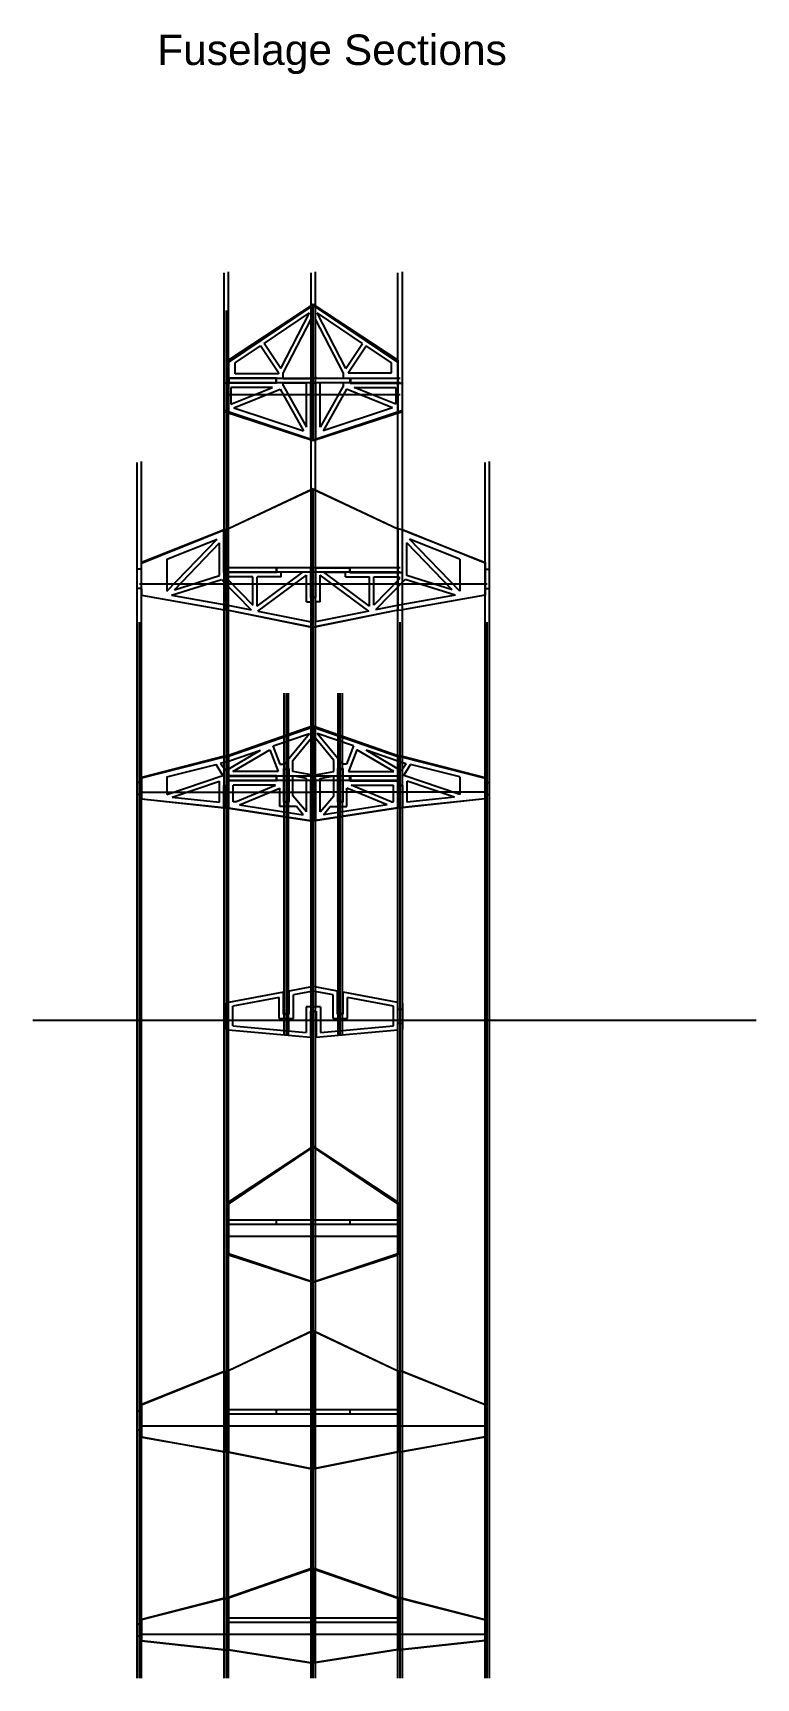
# Model space of a CAD drawing. Extents: x -4140 to 2524, y -1472 to 1305.
# Drawn here: x 1069 to 1568, y -547 to 589 of the extents above; entities that cross this region are included whole.
import ezdxf

# ---------------------------------------------------------------- set-up
doc = ezdxf.new("R2010")
doc.units = 0
doc.header["$MEASUREMENT"] = 0
doc.layers.get('0').update_dxf_attribs({"linetype": 'CONTINUOUS'})
for name, color, linetype in [('CLEARANCE_CUT', 4, 'CONTINUOUS'), ('CONSTRUCTION', 2, 'CONTINUOUS'), ('DIMENSIONS', 4, 'CONTINUOUS'), ('OUTLINE', 3, 'CONTINUOUS'), ('PROFILES', 6, 'CONTINUOUS'), ('STRAIGHT_CUT_1', 7, 'CONTINUOUS')]:
    doc.layers.add(name, color=color, linetype=linetype)
doc.styles.add('CIRCUITGROVE', font='arial.ttf', dxfattribs={"height": 10})

msp = doc.modelspace()

# ---------------------------------------------------------------- linework, layer by layer
for p, q in [((1322.86107, 350.39167), (1202.9852, 350.39167)), ((1322.86107, 347.39167), (1202.9852, 347.39167)), ((1322.86107, -230.87346), (1202.9852, -230.87346)), ((1322.86107, -233.87346), (1202.9852, -233.87346)), ((1237.52314, -233.87346), (1237.52314, -230.87346)), ((1288.32314, -233.87346), (1288.32314, -230.87346)), ((1322.86107, -361.74315), (1202.9852, -361.74315)), ((1237.52314, -364.74315), (1237.52314, -361.74315)), ((1288.32314, -364.74315), (1288.32314, -361.74315)), ((1322.86107, -364.74315), (1202.9852, -364.74315)), ((1322.86107, -505.51565), (1202.9852, -505.51565)), ((1322.86107, -508.51565), (1202.9852, -508.51565))]:
    msp.add_line(p, q)
at = {"layer": 'CLEARANCE_CUT'}
for p, q in [((1242.40517, 80.98963), (1246.24571, 80.98963)), ((1242.40517, 80.98963), (1242.40517, 57.70582)), ((1246.24571, 57.70582), (1246.24571, 80.98963)), ((1279.60057, 80.98963), (1283.44111, 80.98963)), ((1279.60057, 80.98963), (1279.60057, 57.70582)), ((1283.44111, 57.70582), (1283.44111, 80.98963)), ((1246.24571, 57.70582), (1242.40517, 57.70582)), ((1283.44111, 57.70582), (1279.60057, 57.70582))]:
    msp.add_line(p, q, dxfattribs=at)
at = {"layer": 'CONSTRUCTION'}
for p, q in [((1201.4852, -547.00716), (1201.4852, 423.28407)), ((1204.4852, -547.00716), (1204.4852, 423.94976)), ((1261.42314, -547.00716), (1261.42314, 423.28407)), ((1264.42314, -547.00716), (1264.42314, 423.94976)), ((1321.36107, -547.00716), (1321.36107, 423.28407)), ((1324.36107, -547.00716), (1324.36107, 423.94976)), ((1202.92314, 281.44774), (1202.92314, 397.23583)), ((1202.92314, 339.34179), (1322.92314, 339.34179)), ((1141.42314, -547.00716), (1141.42314, 292.41439)), ((1144.42314, -547.00716), (1144.42314, 293.08008)), ((1381.42314, -547.00716), (1381.42314, 292.41439)), ((1384.42314, -547.00716), (1384.42314, 293.08008)), ((1202.92314, -547.00716), (1202.92314, 281.44774)), ((1262.92314, 178.48155), (1262.92314, 274.20188)), ((1201.4852, 245.8442), (1201.4852, 190.57873)), ((1204.4852, 190.3238), (1204.4852, 246.4953)), ((1321.36107, 246.51686), (1321.36107, 190.41161)), ((1321.36107, 190.3238), (1321.36107, 246.4953)), ((1144.42314, 200.84739), (1144.42314, 222.85081)), ((1381.42314, 223.26301), (1381.42314, 200.69622)), ((1381.42314, 200.84739), (1381.42314, 222.85081)), ((1142.92314, 208.4721), (1262.92314, 208.4721)), ((1262.92314, 208.4721), (1382.92314, 208.4721)), ((1142.92314, -547.00716), (1142.92314, 182.05431)), ((1262.92314, -547.00716), (1262.92314, 182.05431)), ((1322.92314, -547.00716), (1322.92314, 182.05431)), ((1382.92314, -547.00716), (1382.92314, 182.05431)), ((1242.80517, -102.87071), (1242.80517, 133.16658)), ((1244.32544, -103.01013), (1244.32544, 133.16658)), ((1245.84571, -103.14955), (1245.84571, 133.16658)), ((1280.00057, -103.14955), (1280.00057, 133.16658)), ((1281.52084, -103.01013), (1281.52084, 133.16658)), ((1283.04111, -102.87071), (1283.04111, 133.16658)), ((1262.92314, 44.58661), (1262.92314, 110.42101)), ((1262.92314, 44.58661), (1262.92314, 110.42101)), ((1262.92314, 44.58661), (1262.92314, 110.42101)), ((1262.92314, 44.58661), (1262.92314, 110.42101)), ((1262.92314, 109.66238), (1262.92314, 44.87225)), ((1262.92314, 109.66238), (1262.92314, 44.87225)), ((1262.92314, 109.66238), (1262.92314, 44.87225)), ((1262.92314, 109.66238), (1262.92314, 44.87225)), ((1204.4852, 53.66741), (1204.4852, 90.00414)), ((1204.4852, 89.39549), (1204.4852, 53.88854)), ((1321.36107, 53.66741), (1321.36107, 90.00414)), ((1321.36107, 89.39549), (1321.36107, 53.88854)), ((1144.42314, 60.07385), (1144.42314, 74.82398)), ((1144.42314, 74.39877), (1144.42314, 60.21885)), ((1381.42314, 60.07385), (1381.42314, 74.82398)), ((1381.42314, 74.39877), (1381.42314, 60.21885)), ((1142.92314, 64.6996), (1262.92314, 64.6996)), ((1382.92314, 64.6996), (1262.92314, 64.6996)), ((1262.92314, -445.76868), (1262.92314, -158.72404)), ((1202.92314, -299.81739), (1202.92314, -184.02931)), ((1322.92314, -299.81739), (1322.92314, -184.02931)), ((1202.92314, -241.92335), (1322.92314, -241.92335)), ((1142.92314, -445.76868), (1142.92314, -299.81739)), ((1202.92314, -445.76868), (1202.92314, -299.81739)), ((1322.92314, -445.76868), (1322.92314, -299.81739)), ((1382.92314, -445.76868), (1382.92314, -299.81739)), ((1142.92314, -372.79304), (1262.92314, -372.79304)), ((1262.92314, -372.79304), (1382.92314, -372.79304)), ((1142.92314, -516.56554), (1262.92314, -516.56554)), ((1262.92314, -516.56554), (1382.92314, -516.56554))]:
    msp.add_line(p, q, dxfattribs=at)
at = {"layer": 'CONSTRUCTION', "color": 1}
for p, q in [((1261.42314, 199.4554), (1261.42314, 273.4907)), ((1264.42314, 199.4554), (1264.42314, 273.4907)), ((1201.4852, 216.52198), (1201.4852, 245.87903)), ((1204.4852, 216.52198), (1204.4852, 246.51686)), ((1204.4852, 216.52198), (1201.4852, 216.52198)), ((1201.4852, 69.1467), (1204.4852, 69.1467)), ((1201.4852, 69.1467), (1201.4852, 53.87574)), ((1204.4852, 53.66741), (1204.4852, 69.1467)), ((1262.86117, 72.54948), (1261.42314, 72.54948)), ((1261.42314, 72.54948), (1261.42314, 44.8197)), ((1262.98511, 72.54948), (1264.42314, 72.54948)), ((1264.42314, 72.54948), (1264.42314, 44.8197)), ((1324.36107, 69.1467), (1321.36107, 69.1467)), ((1321.36107, 53.66741), (1321.36107, 69.1467)), ((1324.36107, 69.1467), (1324.36107, 53.87574))]:
    msp.add_line(p, q, dxfattribs=at)
at = {"layer": 'CONSTRUCTION', "color": 0}
for p, q in [((1322.86107, 219.52198), (1202.9852, 219.52198)), ((1322.86107, 216.52198), (1202.9852, 216.52198)), ((1237.52314, 216.52198), (1237.52314, 219.52198)), ((1288.32314, 216.52198), (1288.32314, 219.52198)), ((1322.86107, 75.74948), (1202.9852, 75.74948)), ((1322.86107, 72.74948), (1202.9852, 72.74948))]:
    msp.add_line(p, q, dxfattribs=at)
at = {"layer": 'CONSTRUCTION'}
for points in [[(1204.6852, 347.39167), (1237.27314, 347.39167), (1237.27314, 350.39167), (1204.6852, 350.39167)], [(1288.57314, 347.39167), (1321.16107, 347.39167), (1321.16107, 350.39167), (1288.57314, 350.39167)], [(1237.27314, 72.74948), (1204.6852, 72.74948), (1204.6852, 75.74948), (1237.27314, 75.74948)], [(1288.57314, 72.74948), (1321.16107, 72.74948), (1321.16107, 75.74948), (1288.57314, 75.74948)]]:
    msp.add_lwpolyline(points, close=True, dxfattribs=at)
at = {"layer": 'OUTLINE', "color": 4}
for p, q in [((1262.92314, 401.35506), (1204.4852, 362.8933)), ((1321.36107, 362.8933), (1262.92314, 401.35506)), ((1201.4852, 327.60108), (1262.92314, 307.56737)), ((1262.92314, 307.56737), (1324.36107, 327.60108)), ((1262.92314, 274.20188), (1204.4852, 246.4953)), ((1262.92314, 274.20188), (1321.36107, 246.4953)), ((1144.42314, 222.85081), (1201.4852, 245.8442)), ((1201.4852, 245.8442), (1204.4852, 246.4953)), ((1324.36107, 245.8442), (1321.36107, 246.4953)), ((1381.42314, 222.85081), (1324.36107, 245.8442)), ((1144.42314, 200.69622), (1201.4852, 190.6546)), ((1381.42314, 200.69622), (1324.36107, 190.6546)), ((1204.4852, 190.41161), (1201.4852, 190.66211)), ((1204.4852, 190.41161), (1262.92314, 178.66551)), ((1321.36107, 190.41161), (1262.92314, 178.66551)), ((1321.36107, 190.41161), (1324.36107, 190.66211)), ((1262.92314, 109.66238), (1204.4852, 89.39549)), ((1262.92314, 109.66238), (1321.36107, 89.39549)), ((1201.4852, 88.90481), (1144.42314, 74.39877)), ((1201.4852, 88.90481), (1204.4852, 89.39549)), ((1324.36107, 88.90481), (1321.36107, 89.39549)), ((1324.36107, 88.90481), (1381.42314, 74.39877)), ((1144.42314, 60.21885), (1201.4852, 54.09693)), ((1381.42314, 60.21885), (1324.36107, 54.09693)), ((1201.4852, 54.09693), (1204.4852, 53.88854)), ((1204.4852, 53.88854), (1262.92314, 44.87225)), ((1321.36107, 53.88854), (1262.92314, 44.87225)), ((1324.36107, 54.09693), (1321.36107, 53.88854)), ((1262.92314, -179.91007), (1204.4852, -218.37184)), ((1321.36107, -218.37184), (1262.92314, -179.91007)), ((1204.4852, -254.6423), (1262.92314, -273.69777)), ((1262.92314, -273.69777), (1321.36107, -254.6423)), ((1262.92314, -307.06326), (1204.4852, -334.76984)), ((1262.92314, -307.06326), (1321.36107, -334.76984)), ((1144.42314, -358.41433), (1201.4852, -335.42093)), ((1201.4852, -335.42093), (1204.4852, -334.76984)), ((1324.36107, -335.42093), (1321.36107, -334.76984)), ((1381.42314, -358.41433), (1324.36107, -335.42093)), ((1144.42314, -380.56892), (1201.4852, -390.61054)), ((1381.42314, -380.56892), (1324.36107, -390.61054)), ((1204.4852, -390.85353), (1201.4852, -390.60302)), ((1204.4852, -390.85353), (1262.92314, -402.59963)), ((1321.36107, -390.85353), (1262.92314, -402.59963)), ((1321.36107, -390.85353), (1324.36107, -390.60302)), ((1262.92314, -471.60275), (1204.4852, -491.86964)), ((1262.92314, -471.60275), (1321.36107, -491.86964)), ((1201.4852, -492.36033), (1144.42314, -506.86637)), ((1201.4852, -492.36033), (1204.4852, -491.86964)), ((1324.36107, -492.36033), (1321.36107, -491.86964)), ((1324.36107, -492.36033), (1381.42314, -506.86637)), ((1144.42314, -521.04629), (1201.4852, -527.16821)), ((1381.42314, -521.04629), (1324.36107, -527.16821)), ((1201.4852, -527.16821), (1204.4852, -527.3766)), ((1204.4852, -527.3766), (1262.92314, -536.39289)), ((1321.36107, -527.3766), (1262.92314, -536.39289)), ((1324.36107, -527.16821), (1321.36107, -527.3766))]:
    msp.add_line(p, q, dxfattribs=at)
at = {"layer": 'OUTLINE', "color": 1}
for p, q in [((1204.4852, 361.41943), (1262.92314, 400.78491)), ((1262.92314, 400.78491), (1321.36107, 361.41943)), ((1262.92314, 307.72431), (1201.4852, 328.24731)), ((1324.36107, 328.24731), (1262.92314, 307.72431)), ((1262.92314, 274.02092), (1204.4852, 246.51686)), ((1262.92314, 274.02092), (1321.36107, 246.51686)), ((1201.4852, 245.87903), (1144.42314, 223.26301)), ((1201.4852, 245.87903), (1204.4852, 246.51686)), ((1324.36107, 245.87903), (1321.36107, 246.51686)), ((1324.36107, 245.87903), (1381.42314, 223.26301)), ((1144.42314, 200.84739), (1201.4852, 190.57873)), ((1381.42314, 200.84739), (1324.36107, 190.57873)), ((1204.4852, 190.3238), (1201.4852, 190.57873)), ((1204.4852, 190.3238), (1262.92314, 178.48155)), ((1321.36107, 190.3238), (1262.92314, 178.48155)), ((1262.92314, 110.42101), (1204.4852, 90.00414)), ((1262.92314, 110.42101), (1321.36107, 90.00414)), ((1201.4852, 89.51498), (1144.42314, 74.82398)), ((1201.4852, 89.51498), (1204.4852, 90.00414)), ((1324.36107, 89.51498), (1321.36107, 90.00414)), ((1324.36107, 89.51498), (1381.42314, 74.82398)), ((1144.42314, 60.07385), (1201.4852, 53.87574)), ((1381.42314, 60.07385), (1324.36107, 53.87574)), ((1201.4852, 53.87574), (1204.4852, 53.66741)), ((1204.4852, 53.66741), (1262.92314, 44.58661)), ((1321.36107, 53.66741), (1262.92314, 44.58661)), ((1324.36107, 53.87574), (1321.36107, 53.66741)), ((1204.4852, -219.84571), (1262.92314, -180.48023)), ((1262.92314, -180.48023), (1321.36107, -219.84571)), ((1262.92314, -273.54083), (1204.4852, -254.01996)), ((1321.36107, -254.01996), (1262.92314, -273.54083)), ((1262.92314, -307.24422), (1204.4852, -334.74828)), ((1262.92314, -307.24422), (1321.36107, -334.74828)), ((1201.4852, -335.3861), (1144.42314, -358.00213)), ((1201.4852, -335.3861), (1204.4852, -334.74828)), ((1324.36107, -335.3861), (1321.36107, -334.74828)), ((1324.36107, -335.3861), (1381.42314, -358.00213)), ((1144.42314, -380.41775), (1201.4852, -390.68641)), ((1381.42314, -380.41775), (1324.36107, -390.68641)), ((1204.4852, -390.94133), (1201.4852, -390.68641)), ((1204.4852, -390.94133), (1262.92314, -402.78359)), ((1321.36107, -390.94133), (1262.92314, -402.78359)), ((1262.92314, -470.84412), (1204.4852, -491.26099)), ((1262.92314, -470.84412), (1321.36107, -491.26099)), ((1201.4852, -491.75015), (1144.42314, -506.44116)), ((1201.4852, -491.75015), (1204.4852, -491.26099)), ((1324.36107, -491.75015), (1321.36107, -491.26099)), ((1324.36107, -491.75015), (1381.42314, -506.44116)), ((1144.42314, -521.19128), (1201.4852, -527.3894)), ((1381.42314, -521.19128), (1324.36107, -527.3894)), ((1201.4852, -527.3894), (1204.4852, -527.59772)), ((1204.4852, -527.59772), (1262.92314, -536.67853)), ((1321.36107, -527.59772), (1262.92314, -536.67853)), ((1324.36107, -527.3894), (1321.36107, -527.59772))]:
    msp.add_line(p, q, dxfattribs=at)
at = {"layer": 'OUTLINE'}
for p, q in [((1262.92314, 307.56737), (1262.92314, 401.35506)), ((1262.92314, 307.72431), (1262.92314, 400.78491)), ((1204.4852, 362.8933), (1204.4852, 326.62284)), ((1204.4852, 327.24518), (1204.4852, 361.41943)), ((1321.36107, 362.8933), (1321.36107, 326.62284)), ((1321.36107, 327.24518), (1321.36107, 361.41943)), ((1262.92314, -273.69777), (1262.92314, -179.91007)), ((1262.92314, -273.54083), (1262.92314, -180.48023)), ((1204.4852, -218.37184), (1204.4852, -254.6423)), ((1204.4852, -254.01996), (1204.4852, -219.84571)), ((1321.36107, -218.37184), (1321.36107, -254.6423)), ((1321.36107, -254.01996), (1321.36107, -219.84571)), ((1262.92314, -402.78359), (1262.92314, -307.06326)), ((1262.92314, -307.24422), (1262.92314, -402.59963)), ((1201.4852, -390.60302), (1201.4852, -335.3861)), ((1201.4852, -335.42093), (1201.4852, -390.68641)), ((1204.4852, -334.74828), (1204.4852, -390.85353)), ((1204.4852, -390.94133), (1204.4852, -334.76984)), ((1321.36107, -334.74828), (1321.36107, -390.85353)), ((1321.36107, -390.94133), (1321.36107, -334.76984)), ((1144.42314, -358.00213), (1144.42314, -380.56892)), ((1144.42314, -380.41775), (1144.42314, -358.41433)), ((1381.42314, -358.00213), (1381.42314, -380.56892)), ((1381.42314, -380.41775), (1381.42314, -358.41433)), ((1262.92314, -536.67853), (1262.92314, -470.84412)), ((1262.92314, -536.67853), (1262.92314, -470.84412)), ((1262.92314, -471.60275), (1262.92314, -536.39289)), ((1262.92314, -471.60275), (1262.92314, -536.39289)), ((1201.4852, -527.3894), (1201.4852, -491.75015)), ((1201.4852, -527.16821), (1201.4852, -492.36033)), ((1204.4852, -527.59772), (1204.4852, -491.26099)), ((1204.4852, -491.86964), (1204.4852, -527.3766)), ((1321.36107, -527.59772), (1321.36107, -491.26099)), ((1321.36107, -491.86964), (1321.36107, -527.3766)), ((1144.42314, -521.19128), (1144.42314, -506.44116)), ((1144.42314, -506.86637), (1144.42314, -521.04629)), ((1381.42314, -521.19128), (1381.42314, -506.44116)), ((1381.42314, -506.86637), (1381.42314, -521.04629))]:
    msp.add_line(p, q, dxfattribs=at)
at = {"layer": 'PROFILES', "color": 1}
for p, q in [((1201.4852, 347.39167), (1201.4852, 360.4636)), ((1202.92314, 347.39167), (1202.92314, 360.42276)), ((1202.92314, 347.39167), (1201.4852, 347.39167)), ((1264.42314, 347.19167), (1261.42314, 347.19167)), ((1261.42314, 347.19167), (1261.42314, 308.05649)), ((1264.42314, 347.19167), (1264.42314, 308.05649)), ((1321.36107, 190.3238), (1324.36107, 190.57873))]:
    msp.add_line(p, q, dxfattribs=at)
at = {"layer": 'PROFILES'}
for p, q in [((1237.47314, 347.19167), (1201.4852, 347.19167)), ((1201.4852, 328.24731), (1201.4852, 347.19167)), ((1237.47314, 350.59167), (1204.4852, 350.59167)), ((1237.47314, 347.19167), (1237.47314, 350.59167)), ((1288.37314, 347.19167), (1288.37314, 350.59167)), ((1288.37314, 350.59167), (1321.36107, 350.59167)), ((1288.37314, 347.19167), (1324.36107, 347.19167)), ((1324.36107, 328.24731), (1324.36107, 347.19167)), ((1201.4852, 327.60108), (1201.4852, 328.24731)), ((1324.36107, 327.60108), (1324.36107, 328.24731)), ((1242.80517, 58.10582), (1242.80517, 80.58963)), ((1242.80517, 80.58963), (1245.84571, 80.58963)), ((1245.84571, 80.58963), (1245.84571, 58.10582)), ((1280.00057, 58.10582), (1280.00057, 80.58963)), ((1280.00057, 80.58963), (1283.04111, 80.58963)), ((1283.04111, 80.58963), (1283.04111, 58.10582)), ((1245.84571, 58.10582), (1242.80517, 58.10582)), ((1283.04111, 58.10582), (1280.00057, 58.10582)), ((1242.40517, -73.40481), (1204.4852, -80.53099)), ((1239.40517, -77.02111), (1207.4852, -83.01973)), ((1239.40517, -91.57694), (1239.40517, -77.02111)), ((1242.40517, -88.57694), (1242.40517, -73.40481)), ((1262.92314, -69.54893), (1246.24571, -72.68307)), ((1246.24571, -88.57694), (1246.24571, -72.68307)), ((1262.92314, -72.60145), (1249.24571, -75.17181)), ((1249.24571, -91.57694), (1249.24571, -75.17181)), ((1261.42314, -83.59549), (1261.42314, -72.88334)), ((1279.60057, -72.68307), (1262.92314, -69.54893)), ((1276.60057, -75.17181), (1262.92314, -72.60145)), ((1264.42314, -72.88334), (1264.42314, -83.59549)), ((1276.60057, -91.57694), (1276.60057, -75.17181)), ((1279.60057, -88.57694), (1279.60057, -72.68307)), ((1321.36107, -80.53099), (1283.44111, -73.40481)), ((1283.44111, -88.57694), (1283.44111, -73.40481)), ((1318.36107, -83.01973), (1286.44111, -77.02111)), ((1286.44111, -91.57694), (1286.44111, -77.02111)), ((1201.4852, -94.76876), (1201.4852, -85.05774)), ((1204.4852, -85.05774), (1201.4852, -85.05774)), ((1204.4852, -85.05774), (1204.4852, -80.53099)), ((1207.4852, -96.61898), (1207.4852, -83.01973)), ((1242.40517, -88.57694), (1246.24571, -88.57694)), ((1258.00287, -83.59549), (1258.00287, -101.25187)), ((1267.84341, -83.59549), (1258.00287, -83.59549)), ((1264.84341, -86.59549), (1261.00287, -86.59549)), ((1261.00287, -86.59549), (1261.00287, -104.53959)), ((1264.84341, -86.59549), (1264.84341, -104.53959)), ((1267.84341, -83.59549), (1267.84341, -101.25187)), ((1279.60057, -88.57694), (1283.44111, -88.57694)), ((1318.36107, -96.61898), (1318.36107, -83.01973)), ((1321.36107, -85.05774), (1321.36107, -80.53099)), ((1321.36107, -85.05774), (1324.36107, -85.05774)), ((1324.36107, -94.76876), (1324.36107, -85.05774)), ((1204.4852, -94.76876), (1201.4852, -94.76876)), ((1204.4852, -99.35645), (1204.4852, -94.76876)), ((1204.4852, -99.35645), (1261.00287, -104.53959)), ((1207.4852, -96.61898), (1258.00287, -101.25187)), ((1239.40517, -91.57694), (1249.24571, -91.57694)), ((1242.80517, -99.85812), (1242.80517, -91.57694)), ((1245.84571, -91.57694), (1245.84571, -100.13696)), ((1264.84341, -104.53959), (1321.36107, -99.35645)), ((1267.84341, -101.25187), (1318.36107, -96.61898)), ((1276.60057, -91.57694), (1286.44111, -91.57694)), ((1280.00057, -91.57694), (1280.00057, -100.13696)), ((1283.04111, -99.85812), (1283.04111, -91.57694)), ((1321.36107, -94.76876), (1324.36107, -94.76876)), ((1321.36107, -99.35645), (1321.36107, -94.76876))]:
    msp.add_line(p, q, dxfattribs=at)
at = {"layer": 'PROFILES', "color": 4}
for p, q in [((1141.42314, 205.39106), (1141.42314, 218.57507)), ((1144.42314, 218.57507), (1141.42314, 218.57507)), ((1144.42314, 218.57507), (1144.42314, 223.26301)), ((1381.42314, 218.57507), (1381.42314, 223.26301)), ((1381.42314, 218.57507), (1384.42314, 218.57507)), ((1384.42314, 205.39106), (1384.42314, 218.57507)), ((1144.42314, 205.39106), (1141.42314, 205.39106)), ((1144.42314, 205.39106), (1144.42314, 200.69622)), ((1381.42314, 205.39106), (1384.42314, 205.39106)), ((1381.42314, 205.39106), (1381.42314, 200.69622)), ((1141.42314, 63.09722), (1141.42314, 71.47558)), ((1144.42314, 71.47558), (1141.42314, 71.47558)), ((1144.42314, 71.47558), (1144.42314, 74.82398)), ((1381.42314, 71.47558), (1381.42314, 74.82398)), ((1381.42314, 71.47558), (1384.42314, 71.47558)), ((1384.42314, 63.09722), (1384.42314, 71.47558)), ((1144.42314, 63.09722), (1141.42314, 63.09722)), ((1144.42314, 60.07385), (1144.42314, 63.09722)), ((1381.42314, 60.07385), (1381.42314, 63.09722)), ((1381.42314, 63.09722), (1384.42314, 63.09722)), ((1141.42314, -375.87408), (1141.42314, -362.69007)), ((1144.42314, -362.69007), (1141.42314, -362.69007)), ((1144.42314, -362.69007), (1144.42314, -358.00213)), ((1144.42314, -375.87408), (1141.42314, -375.87408)), ((1144.42314, -375.87408), (1144.42314, -380.56892)), ((1141.42314, -518.16791), (1141.42314, -509.78956)), ((1144.42314, -509.78956), (1141.42314, -509.78956)), ((1144.42314, -509.78956), (1144.42314, -506.44116)), ((1144.42314, -518.16791), (1141.42314, -518.16791)), ((1144.42314, -521.19128), (1144.42314, -518.16791))]:
    msp.add_line(p, q, dxfattribs=at)
at = {"layer": 'STRAIGHT_CUT_1'}
for p, q in [((1228.9479, 374.56107), (1260.3396, 395.66571)), ((1240.55271, 357.29972), (1260.3396, 395.66571)), ((1242.19712, 353.94323), (1261.42314, 391.22172)), ((1261.42314, 351.47655), (1261.42314, 391.22172)), ((1264.42314, 351.47655), (1264.42314, 391.22172)), ((1283.64916, 353.94323), (1264.42314, 391.22172)), ((1285.29357, 357.29972), (1265.50668, 395.66571)), ((1296.89838, 374.56107), (1265.50668, 395.66571)), ((1208.9852, 361.14016), (1226.45824, 372.88728)), ((1238.91566, 354.35771), (1226.45824, 372.88728)), ((1240.55271, 357.29972), (1228.9479, 374.56107)), ((1285.29357, 357.29972), (1296.89838, 374.56107)), ((1286.93062, 354.35771), (1299.38804, 372.88728)), ((1316.86107, 361.14016), (1299.38804, 372.88728)), ((1208.9852, 353.59167), (1208.9852, 361.14016)), ((1238.91566, 353.59167), (1208.9852, 353.59167)), ((1238.91566, 354.35771), (1238.91566, 353.59167)), ((1242.19712, 350.39167), (1242.19712, 353.94323)), ((1283.64916, 350.39167), (1283.64916, 353.94323)), ((1286.93062, 354.35771), (1316.86107, 354.35771)), ((1316.86107, 354.35771), (1316.86107, 361.14016)), ((1205.9852, 344.19167), (1205.9852, 332.54354)), ((1205.9852, 332.54354), (1234.82173, 344.19167)), ((1234.82173, 344.19167), (1205.9852, 344.19167)), ((1208.18188, 330.19536), (1240.05736, 343.07103)), ((1240.05736, 343.07103), (1256.11534, 314.25659)), ((1242.19712, 350.39167), (1260.29463, 350.39167)), ((1242.19712, 347.39167), (1258.22314, 347.39167)), ((1242.19712, 345.39416), (1242.19712, 347.39167)), ((1242.19712, 345.39416), (1258.22314, 316.63705)), ((1258.22314, 316.63705), (1258.22314, 347.39167)), ((1260.29463, 350.39167), (1261.42314, 351.47655)), ((1261.22314, 308.12171), (1261.22314, 347.39167)), ((1261.22314, 347.39167), (1262.92314, 347.39167)), ((1264.62314, 347.39167), (1262.92314, 347.39167)), ((1265.55165, 350.39167), (1264.42314, 351.47655)), ((1264.62314, 308.12171), (1264.62314, 347.39167)), ((1283.64916, 350.39167), (1265.55165, 350.39167)), ((1267.62314, 316.63705), (1267.62314, 347.39167)), ((1283.64916, 347.39167), (1267.62314, 347.39167)), ((1283.64916, 345.39416), (1267.62314, 316.63705)), ((1285.78891, 343.07103), (1269.73094, 314.25659)), ((1283.64916, 345.39416), (1283.64916, 347.39167)), ((1317.6644, 330.19536), (1285.78891, 343.07103)), ((1291.02454, 344.19167), (1319.86107, 344.19167)), ((1319.86107, 332.54354), (1291.02454, 344.19167)), ((1319.86107, 344.07344), (1319.86107, 332.54354)), ((1208.18188, 330.19536), (1256.11534, 314.25659)), ((1317.6644, 330.19536), (1269.73094, 314.25659)), ((1161.92141, 225.60695), (1196.60663, 239.34249)), ((1161.92141, 203.44518), (1196.60663, 239.34249)), ((1201.2852, 216.32198), (1201.2852, 245.54809)), ((1324.56107, 216.32198), (1324.56107, 245.54809)), ((1363.92486, 225.60695), (1329.23965, 239.34249)), ((1363.92486, 203.44518), (1329.23965, 239.34249)), ((1167.11361, 204.50141), (1198.2852, 236.76231)), ((1198.2852, 214.35765), (1198.2852, 236.76231)), ((1327.56107, 214.35765), (1327.56107, 236.76231)), ((1358.73267, 204.50141), (1327.56107, 236.76231)), ((1161.92141, 225.60695), (1161.92141, 203.44518)), ((1237.72314, 216.32198), (1201.2852, 216.32198)), ((1224.21898, 193.10647), (1255.70953, 216.52198)), ((1237.72314, 216.32198), (1237.72314, 219.52198)), ((1261.22314, 219.52198), (1237.72314, 219.52198)), ((1255.70953, 216.52198), (1240.72314, 216.52198)), ((1240.72314, 213.32198), (1240.72314, 216.52198)), ((1261.22314, 199.0832), (1261.22314, 219.52198)), ((1264.62314, 199.0832), (1264.62314, 219.52198)), ((1264.62314, 219.52198), (1288.12314, 219.52198)), ((1270.13675, 216.52198), (1285.12314, 216.52198)), ((1301.6273, 193.10647), (1270.13675, 216.52198)), ((1285.12314, 213.32198), (1285.12314, 216.52198)), ((1288.12314, 216.32198), (1288.12314, 219.52198)), ((1288.12314, 216.32198), (1324.56107, 216.32198)), ((1363.92486, 225.60695), (1363.92486, 203.44518)), ((1165.11496, 200.72305), (1199.55879, 211.61396)), ((1167.11361, 204.50141), (1198.2852, 214.35765)), ((1199.55879, 211.61396), (1220.10307, 190.64827)), ((1221.21898, 213.32198), (1203.65266, 213.32198)), ((1203.65266, 213.32198), (1203.65266, 211.72249)), ((1203.65266, 211.72249), (1221.21898, 193.79584)), ((1221.21898, 193.79584), (1221.21898, 213.32198)), ((1240.72314, 213.32198), (1224.21898, 213.32198)), ((1224.21898, 193.10647), (1224.21898, 213.32198)), ((1224.69743, 189.72377), (1258.22353, 214.65287)), ((1258.22502, 196.0851), (1258.22353, 214.65287)), ((1267.62126, 196.0851), (1267.62275, 214.65287)), ((1301.14885, 189.72377), (1267.62275, 214.65287)), ((1285.12314, 213.32198), (1301.6273, 213.32198)), ((1301.6273, 193.10647), (1301.6273, 213.32198)), ((1304.6273, 193.79584), (1304.6273, 213.32198)), ((1304.6273, 213.32198), (1322.19362, 213.32198)), ((1322.19362, 211.72249), (1304.6273, 193.79584)), ((1326.28749, 211.61396), (1305.74321, 190.64827)), ((1322.19362, 213.32198), (1322.19362, 211.72249)), ((1360.73132, 200.72305), (1326.28749, 211.61396)), ((1358.73267, 204.50141), (1327.56107, 214.35765)), ((1165.11496, 200.72305), (1205.00643, 193.6852)), ((1205.07701, 193.67188), (1220.10307, 190.64827)), ((1258.22502, 196.0851), (1261.42502, 196.0851)), ((1261.22314, 199.0832), (1262.92314, 199.0891)), ((1261.42502, 196.08743), (1261.42318, 182.33365)), ((1264.62314, 199.0832), (1262.92314, 199.0891)), ((1264.42126, 196.08743), (1264.4231, 182.33365)), ((1267.62126, 196.0851), (1264.42126, 196.0851)), ((1320.76926, 193.67188), (1305.74321, 190.64827)), ((1360.73132, 200.72305), (1320.83985, 193.6852)), ((1224.69743, 189.72377), (1261.42318, 182.33365)), ((1301.14885, 189.72377), (1264.4231, 182.33365)), ((1235.12233, 96.63948), (1260.23342, 105.33129)), ((1242.8868, 83.98963), (1260.23342, 105.33129)), ((1290.72395, 96.63948), (1265.61286, 105.33129)), ((1282.95947, 83.98963), (1265.61286, 105.33129)), ((1202.28723, 79.39626), (1226.52639, 93.66413)), ((1204.4852, 86.03492), (1226.52639, 93.66413)), ((1207.4422, 78.94948), (1232.9347, 93.9551)), ((1232.9347, 93.9551), (1238.65174, 78.94948)), ((1235.10588, 96.68265), (1239.94183, 83.98963)), ((1248.84571, 86.56456), (1261.42314, 102.03866)), ((1261.42314, 76.70313), (1261.42314, 102.03866)), ((1277.00057, 86.56456), (1264.42314, 102.03866)), ((1264.42314, 76.70313), (1264.42314, 102.03866)), ((1290.74039, 96.68265), (1285.90445, 83.98963)), ((1292.91158, 93.9551), (1287.19454, 78.94948)), ((1318.40408, 78.94948), (1292.91158, 93.9551)), ((1321.36107, 86.03492), (1299.31989, 93.66413)), ((1323.55905, 79.39626), (1299.31989, 93.66413)), ((1161.92141, 75.26377), (1195.78911, 83.83429)), ((1200.3967, 76.31809), (1195.78911, 83.83429)), ((1204.4852, 86.03492), (1198.89284, 84.59016)), ((1202.28723, 79.39626), (1198.89284, 84.59016)), ((1239.94183, 83.98963), (1242.8868, 83.98963)), ((1248.84571, 78.94332), (1248.84571, 86.56456)), ((1277.00057, 78.94332), (1277.00057, 86.56456)), ((1285.90445, 83.98963), (1282.95947, 83.98963)), ((1321.36107, 86.03492), (1326.95344, 84.59016)), ((1323.55905, 79.39626), (1326.95344, 84.59016)), ((1325.44958, 76.31809), (1330.05716, 83.83429)), ((1363.92486, 75.26377), (1330.05716, 83.83429)), ((1161.92141, 63.19115), (1200.3967, 76.31809)), ((1161.92141, 75.26377), (1161.92141, 63.19115)), ((1165.45592, 61.22725), (1198.22314, 72.40672)), ((1198.22314, 57.71364), (1198.22314, 72.40672)), ((1201.22314, 54.03965), (1201.22314, 69.3467)), ((1201.22314, 69.3467), (1204.62314, 69.3467)), ((1237.72314, 75.94948), (1204.4852, 75.94948)), ((1204.4852, 72.54948), (1204.4852, 75.94948)), ((1237.72314, 72.54948), (1204.4852, 72.54948)), ((1204.62314, 53.5952), (1204.62314, 69.3467)), ((1238.65174, 78.94948), (1207.4422, 78.94948)), ((1207.62314, 57.96072), (1207.62314, 69.54948)), ((1236.84182, 69.54948), (1207.62314, 69.54948)), ((1209.1852, 57.96072), (1236.84182, 69.54948)), ((1237.72314, 72.54948), (1237.72314, 75.94948)), ((1261.42314, 76.70313), (1248.84571, 78.94332)), ((1248.84571, 62.22831), (1248.84571, 75.89611)), ((1258.22314, 74.22588), (1248.84571, 75.89611)), ((1258.22314, 51.08679), (1258.22314, 74.22588)), ((1261.22314, 72.74948), (1262.92314, 72.74948)), ((1261.22314, 45.12022), (1261.22314, 72.74948)), ((1261.22314, 72.74948), (1262.92314, 72.74948)), ((1264.62314, 72.74948), (1262.92314, 72.74948)), ((1264.62314, 72.74948), (1262.92314, 72.74948)), ((1264.42314, 76.70313), (1277.00057, 78.94332)), ((1264.62314, 45.12022), (1264.62314, 72.74948)), ((1267.62314, 74.22588), (1277.00057, 75.89611)), ((1267.62314, 51.08679), (1267.62314, 74.22588)), ((1277.00057, 62.22831), (1277.00057, 75.89611)), ((1287.19454, 78.94948), (1318.40408, 78.94948)), ((1288.12314, 72.54948), (1288.12314, 75.94948)), ((1288.12314, 75.94948), (1321.36107, 75.94948)), ((1288.12314, 72.54948), (1321.36107, 72.54948)), ((1289.00446, 69.54948), (1318.22314, 69.54948)), ((1316.66107, 57.96072), (1289.00446, 69.54948)), ((1318.22314, 57.96072), (1318.22314, 69.54948)), ((1321.22314, 53.5952), (1321.22314, 69.3467)), ((1324.62314, 69.3467), (1321.22314, 69.3467)), ((1321.36107, 72.54948), (1321.36107, 75.94948)), ((1324.62314, 54.03965), (1324.62314, 69.3467)), ((1363.92486, 63.19115), (1325.44958, 76.31809)), ((1360.39036, 61.22725), (1327.62314, 72.40672)), ((1327.62314, 57.71364), (1327.62314, 72.40672)), ((1363.92486, 75.26377), (1363.92486, 63.19115)), ((1165.45592, 61.22725), (1198.22314, 57.71364)), ((1209.1852, 57.96072), (1207.62314, 57.96072)), ((1212.02088, 55.89621), (1239.80517, 67.53847)), ((1239.80517, 54.70582), (1239.80517, 67.53847)), ((1258.22314, 51.08679), (1248.84571, 62.22831)), ((1267.62314, 51.08679), (1277.00057, 62.22831)), ((1313.8254, 55.89621), (1286.04111, 67.53847)), ((1286.04111, 54.70582), (1286.04111, 67.53847)), ((1316.66107, 57.96072), (1318.22314, 57.96072)), ((1360.39036, 61.22725), (1327.62314, 57.71364)), ((1212.02088, 55.89621), (1255.96947, 49.10559)), ((1251.25595, 54.70582), (1239.80517, 54.70582)), ((1255.96947, 49.10559), (1251.25595, 54.70582)), ((1313.8254, 55.89621), (1269.87681, 49.10559)), ((1269.87681, 49.10559), (1274.59033, 54.70582)), ((1274.59033, 54.70582), (1286.04111, 54.70582)), ((1261.22314, 45.12022), (1261.22314, 44.83844)), ((1264.62314, 45.12022), (1264.62314, 44.83844)), ((1201.4852, -81.09477), (1201.4852, -99.08132)), ((1242.80517, -88.17694), (1245.84571, -88.17694)), ((1264.44341, -86.99549), (1261.40287, -86.99549)), ((1283.04111, -88.17694), (1280.00057, -88.17694)), ((1324.36107, -81.09477), (1324.36107, -99.08132)), ((1069.45226, -92.72223), (1568.45418, -92.72223))]:
    msp.add_line(p, q, dxfattribs=at)
at = {"layer": 'STRAIGHT_CUT_1', "color": 1}
msp.add_line((1261.42314, 199.4554), (1264.42314, 199.4554), dxfattribs=at)

# ---------------------------------------------------------------- texts
at = {"layer": 'DIMENSIONS', "insert": (1155.18026, 587.84839), "char_height": 21, "width": 669.6066003, "attachment_point": 1, "style": 'CIRCUITGROVE'}
msp.add_mtext('{Fuselage Sections}', dxfattribs=at)

doc.saveas('drawing.dxf')
